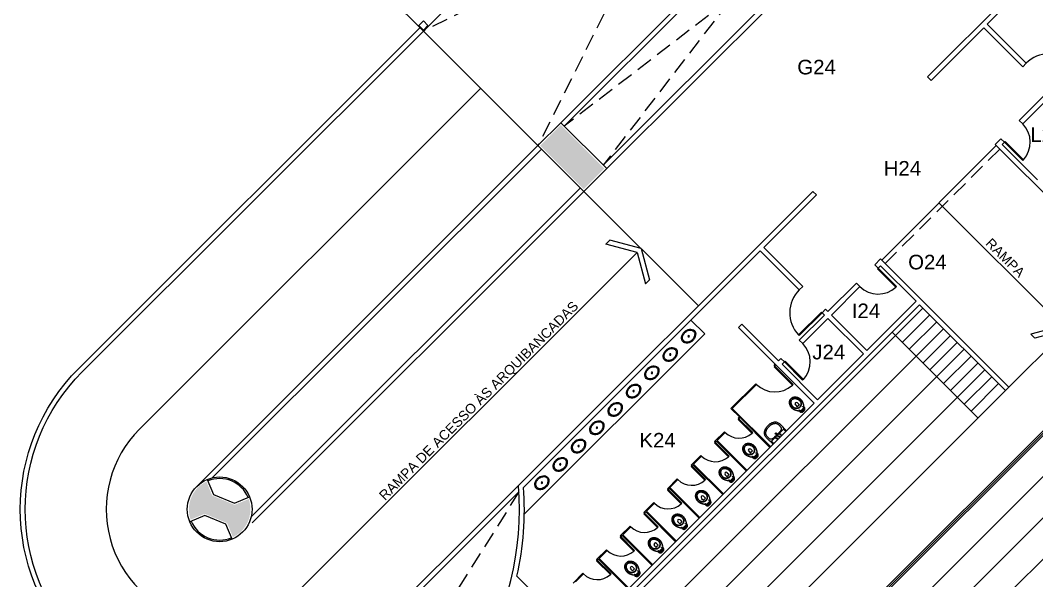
# Model space of a CAD drawing. Extents: x 964 to 1225, y -27 to 210.
# Drawn here: x 1029.83 to 1061.19, y 154.76 to 172.07 of the extents above; entities that cross this region are included whole.
import ezdxf

# ---------------------------------------------------------------- set-up
doc = ezdxf.new("R2010")
doc.units = 0
doc.header["$LTSCALE"] = 2
doc.linetypes.add('HIDDEN', pattern=[0.375, 0.25, -0.125])
for name, color, linetype in [('ARQUIBANCADA-ARY', 2, 'CONTINUOUS'), ('DIVISÓRIAS-ARY', 2, 'CONTINUOUS'), ('ESQUADRIA-ARY', 2, 'CONTINUOUS'), ('HACHURAS-ARY', 9, 'CONTINUOUS'), ('L_DECA', 7, 'CONTINUOUS'), ('MOBILIÁRIO-ARY', 7, 'CONTINUOUS'), ('PAREDE-ALTA-ARY', 1, 'CONTINUOUS'), ('PAREDE-BAIXA-ARY', 2, 'CONTINUOUS'), ('PEÇAS-SANIT-ARY', 7, 'CONTINUOUS'), ('PILAR-RED-ARY', 5, 'CONTINUOUS'), ('PILARES-PRINC-ARY', 5, 'CONTINUOUS'), ('PILARES-SECUND-ARY', 5, 'CONTINUOUS'), ('RAMPA-ARY', 2, 'CONTINUOUS'), ('RAMPA-INT-ARY', 7, 'CONTINUOUS'), ('RAMPA-PROJ-ARY', 7, 'HIDDEN'), ('TEXTO-PB-COR-ARY', 12, 'CONTINUOUS')]:
    doc.layers.add(name, color=color, linetype=linetype)
doc.styles.add('ARIAL', font='arial.ttf', dxfattribs={"height": 0.5})

# ---------------------------------------------------------------- blocks, each defined once
blk = doc.blocks.new('CUB01')
at = {"layer": 'L_DECA'}
blk.add_lwpolyline([(-24.5, -18.7, 0.124977), (-22.8, -25.6, 0.105809), (-17.3, -31.9, 0.086634), (-9.6, -35.9, 0.076682), (0, -37.4, 0.076682), (9.6, -35.9, 0.086634), (17.3, -31.9, 0.105809), (22.8, -25.6, 0.124977), (24.5, -18.7, 0.124977), (22.8, -11.8, 0.105809), (17.3, -5.5, 0.086634), (9.6, -1.5, 0.076682), (0, 0, 0.076682), (-9.6, -1.5, 0.086634), (-17.3, -5.5, 0.105809), (-22.8, -11.8, 0.124977)], format="xyb", close=True, dxfattribs=at)
at = {"layer": 'L_DECA', "color": 1}
blk.add_lwpolyline([(0.1, -2.9, 0.074123), (-8.3, -4.1, 0.084852), (-15, -7.5, 0.106323), (-19.8, -12.9, 0.128843), (-21.3, -18.6, 0.128843), (-19.8, -24.4, 0.106323), (-15, -29.8, 0.084852), (-8.3, -33.1, 0.074123), (0.1, -34.4, 0.074123), (8.6, -33.1, 0.084852), (15.3, -29.8, 0.106323), (20, -24.4, 0.128843), (21.5, -18.6, 0.128843), (20, -12.9, 0.106323), (15.3, -7.5, 0.084852), (8.6, -4.1, 0.074123)], format="xyb", close=True, dxfattribs=at)
for radius in [2.25, 1.06]:
    blk.add_circle((0.1, -18.7), radius, dxfattribs=at)
blk = doc.blocks.new('RAV10')
at = {"layer": 'L_DECA'}
blk.add_lwpolyline([(4.6, -12.9), (8.2, -12.9), (8.2, -12.9), (8.7, -13), (9.2, -13.2), (9.6, -13.5), (9.9, -14), (10.1, -14.3), (10.1, -14.3), (10.1, -14.3), (10.1, -14.3), (10.1, -14.3), (10.1, -14.3), (12.2, -18), (12.2, -18), (12.5, -18.6), (12.8, -19.1), (13.1, -19.6), (13.3, -20.1), (13.3, -20.1), (13.6, -20.6), (13.9, -21.1), (14.2, -21.5), (14.5, -22.1), (14.7, -22.6), (15, -23.1), (15.3, -23.6), (15.5, -24.1), (15.5, -24.1), (15.9, -24.8), (16.3, -25.6), (16.6, -26.3), (16.9, -27), (17.2, -27.8), (17.5, -28.6), (17.8, -29.4), (18, -30.2), (18, -30.2), (18.3, -31.4), (18.6, -32.6), (18.8, -33.9), (19, -35.2), (19.1, -36.4), (19.1, -37.7), (19.1, -39), (19, -40.3), (19, -40.3), (18.8, -41.6), (18.6, -42.9), (18.2, -44.2), (17.9, -45.5), (17.4, -46.8), (16.9, -48), (16.4, -49.3), (15.8, -50.4), (15.8, -50.4), (15.2, -51.4), (14.6, -52.3), (13.9, -53.1), (13.3, -53.9), (12.5, -54.8), (11.7, -55.5), (10.9, -56.3), (10.1, -57), (10.1, -57), (9, -57.8), (7.9, -58.5), (6.6, -59.1), (5.4, -59.6), (4.1, -60), (2.8, -60.3), (1.4, -60.4), (0, -60.5), (0, -60.5), (-1.4, -60.4), (-2.7, -60.3), (-4, -60), (-5.3, -59.6), (-6.6, -59.1), (-7.8, -58.5), (-9, -57.8), (-10.1, -57), (-10.1, -57), (-10.9, -56.3), (-11.7, -55.5), (-12.5, -54.8), (-13.2, -53.9), (-13.9, -53.1), (-14.5, -52.3), (-15.1, -51.4), (-15.7, -50.4), (-15.7, -50.4), (-16.3, -49.3), (-16.9, -48), (-17.4, -46.8), (-17.8, -45.5), (-18.2, -44.2), (-18.5, -42.9), (-18.7, -41.6), (-19, -40.3), (-19, -40.3), (-19, -39), (-19, -37.7), (-19, -36.4), (-18.9, -35.2), (-18.7, -33.9), (-18.5, -32.6), (-18.2, -31.4), (-17.9, -30.2), (-17.9, -30.2), (-17.7, -29.4), (-17.4, -28.6), (-17.1, -27.8), (-16.9, -27), (-16.6, -26.3), (-16.2, -25.6), (-15.8, -24.8), (-15.5, -24.1), (-15.5, -24.1), (-15.2, -23.6), (-15, -23.1), (-14.7, -22.6), (-14.4, -22.1), (-14.2, -21.5), (-13.9, -21.1), (-13.6, -20.6), (-13.3, -20.1), (-13.3, -20.1), (-13.1, -19.6), (-12.8, -19.1), (-12.4, -18.6), (-12.1, -18), (-10.1, -14.3), (-10.1, -14.3), (-10.1, -14.3), (-10.1, -14.3), (-10.1, -14.3), (-10.1, -14.3), (-9.8, -14), (-9.8, -14), (-9.6, -13.5), (-9.1, -13.2), (-8.6, -13), (-8.1, -12.9), (-4.5, -12.9)], dxfattribs=at)
at = {"layer": 'L_DECA', "color": 1}
for points in [[(12.2, -18), (13.3, -20.1), (13.3, -20.1), (13.6, -20.6), (13.8, -21.1), (14.1, -21.5), (14.3, -22.1), (14.5, -22.6), (14.7, -23.1), (15, -23.6), (15.2, -24.1), (15.2, -24.1), (15.5, -24.8), (15.9, -25.6), (16.2, -26.3), (16.6, -27.1), (16.9, -27.8), (17.1, -28.5), (17.4, -29.4), (17.6, -30.2), (17.6, -30.2), (17.9, -31.4), (18.1, -32.6), (18.3, -33.9), (18.5, -35.2), (18.5, -36.4), (18.5, -37.7), (18.5, -39), (18.4, -40.3), (18.4, -40.3), (18.2, -41.6), (17.9, -42.9), (17.6, -44.2), (17.2, -45.5), (16.7, -46.8), (16.2, -48), (15.6, -49.3), (15, -50.4), (15, -50.4), (14.4, -51.2), (13.9, -52), (13.3, -52.8), (12.8, -53.5), (12.2, -54.2), (11.5, -54.9), (10.9, -55.5), (10.1, -56.2), (10.1, -56.2), (9, -57.1), (7.9, -57.8), (6.6, -58.4), (5.4, -58.9), (4.1, -59.3), (2.8, -59.6), (1.4, -59.8), (0, -59.8), (0, -59.8), (-1.4, -59.8), (-2.7, -59.6), (-4.1, -59.3), (-5.3, -58.9), (-6.6, -58.4), (-7.8, -57.8), (-9, -57.1), (-10.1, -56.2), (-10.1, -56.2), (-10.8, -55.5), (-11.5, -54.9), (-12.1, -54.2), (-12.7, -53.5), (-13.3, -52.8), (-13.9, -52), (-14.4, -51.2), (-14.9, -50.4), (-14.9, -50.4), (-15.5, -49.3), (-16.1, -48), (-16.6, -46.8), (-17.1, -45.5), (-17.5, -44.2), (-17.9, -42.9), (-18.1, -41.6), (-18.3, -40.3), (-18.3, -40.3), (-18.4, -39.1), (-18.5, -37.7), (-18.5, -36.4), (-18.4, -35.2), (-18.2, -33.9), (-18, -32.6), (-17.8, -31.4), (-17.5, -30.2), (-17.5, -30.2), (-17.3, -29.4), (-17, -28.6), (-16.8, -27.8), (-16.5, -27.1), (-16.2, -26.3), (-15.8, -25.6), (-15.5, -24.8), (-15.2, -24.1), (-15.2, -24.1), (-15, -23.6), (-14.7, -23.1), (-14.5, -22.6), (-14.2, -22.1), (-14, -21.5), (-13.7, -21.1), (-13.5, -20.6), (-13.2, -20.1), (-12.1, -18)], [(-12.9, -30.2), (-12.9, -30.2), (-12.4, -29.3), (-11.9, -28.4), (-11.2, -27.7), (-10.6, -26.9), (-9.9, -26.2), (-9.2, -25.6), (-8.4, -25), (-7.5, -24.4), (-6.7, -23.9), (-5.8, -23.5), (-4.9, -23.1), (-3.9, -22.8), (-3, -22.6), (-2, -22.4), (-1, -22.3), (0, -22.2), (0, -22.2), (1, -22.3), (2, -22.4), (3, -22.6), (4, -22.8), (5, -23.1), (5.8, -23.5), (6.8, -23.9), (7.6, -24.4), (8.5, -25), (9.3, -25.6), (10, -26.2), (10.6, -26.9), (11.3, -27.7), (12, -28.4), (12.5, -29.3), (13, -30.2), (13, -30.2), (13.6, -31.3), (14, -32.6), (14.3, -33.8), (14.6, -35.1), (14.7, -36.4), (14.7, -37.7), (14.7, -39), (14.4, -40.3), (14.4, -40.3), (14.2, -41.6), (13.8, -42.9), (13.4, -44.2), (12.9, -45.5), (12.4, -46.8), (11.7, -48), (11.1, -49.3), (10.4, -50.4), (10.4, -50.4), (9.4, -51.7), (8.4, -52.8), (7.2, -53.8), (5.9, -54.6), (4.5, -55.2), (3.1, -55.8), (1.5, -56.1), (0, -56.2), (0, -56.2), (-1.5, -56.1), (-3.1, -55.8), (-4.4, -55.2), (-5.8, -54.6), (-7.1, -53.8), (-8.3, -52.8), (-9.3, -51.7), (-10.3, -50.4), (-10.3, -50.4), (-11, -49.3), (-11.7, -48), (-12.3, -46.8), (-12.8, -45.5), (-13.3, -44.2), (-13.7, -42.9), (-14.1, -41.6), (-14.4, -40.3), (-14.4, -40.3), (-14.6, -39), (-14.7, -37.7), (-14.6, -36.4), (-14.5, -35.1), (-14.2, -33.8), (-13.9, -32.6), (-13.5, -31.3), (-12.9, -30.2)], [(-12, -30.2), (-12, -30.2), (-11.5, -29.4), (-11, -28.6), (-10.4, -27.9), (-9.8, -27.2), (-9.1, -26.7), (-8.5, -26.1), (-7.7, -25.5), (-6.9, -25), (-6.1, -24.6), (-5.3, -24.2), (-4.5, -23.9), (-3.6, -23.6), (-2.8, -23.4), (-1.8, -23.2), (-0.9, -23.2), (0, -23.1), (0, -23.1), (0.9, -23.2), (1.9, -23.2), (2.8, -23.4), (3.6, -23.6), (4.5, -23.9), (5.4, -24.2), (6.2, -24.6), (7, -25), (7.7, -25.5), (8.5, -26.1), (9.2, -26.7), (9.8, -27.2), (10.4, -27.9), (11, -28.6), (11.5, -29.4), (12, -30.2), (12, -30.2), (12.7, -31.3), (13.2, -32.6), (13.6, -33.8), (13.9, -35), (14.1, -36.4), (14.1, -37.7), (14.1, -39), (13.9, -40.3), (13.9, -40.3), (13.6, -41.7), (13.2, -43), (12.8, -44.3), (12.3, -45.5), (11.7, -46.9), (11.1, -48.1), (10.4, -49.3), (9.6, -50.4), (9.6, -50.4), (8.8, -51.6), (7.8, -52.6), (6.7, -53.5), (5.5, -54.2), (4.2, -54.8), (2.8, -55.3), (1.5, -55.5), (0, -55.7), (0, -55.7), (-1.5, -55.5), (-2.8, -55.3), (-4.2, -54.8), (-5.4, -54.2), (-6.6, -53.5), (-7.7, -52.6), (-8.7, -51.6), (-9.6, -50.4), (-9.6, -50.4), (-10.3, -49.3), (-11, -48.1), (-11.7, -46.9), (-12.2, -45.5), (-12.7, -44.3), (-13.1, -43), (-13.5, -41.7), (-13.8, -40.3), (-13.8, -40.3), (-14, -39), (-14.1, -37.7), (-14, -36.4), (-13.9, -35), (-13.6, -33.8), (-13.2, -32.6), (-12.7, -31.3), (-12, -30.2)], [(-7.7, -9.4), (-8.1, -10.1), (-8.5, -10.8), (-8.6, -11.4), (-8.8, -12.2), (-8.8, -13.1)], [(-5.1, -12.9), (-5.1, -9.7), (-5.1, -7.8), (-5.1, -7.8), (-5.2, -7.6), (-5.3, -7.5), (-5.5, -7.4), (-5.9, -7.6), (-5.9, -7.6), (-6.4, -8), (-7.1, -8.6), (-7.7, -9.4)], [(5.1, -9.3), (5, -8.9), (4.6, -8.3), (3.9, -7.8), (3.1, -7.7), (0, -7.7), (-3.1, -7.7), (-3.1, -7.7), (-3.9, -7.8), (-4.5, -8.3), (-5, -8.9), (-5.1, -9.7)], [(4.6, -12.9), (4.6, -12.9), (4.2, -12.9), (3.9, -12.6), (3.6, -12.4), (3.6, -12), (3.6, -10.7), (3.6, -10.7), (3.6, -10.5), (3.6, -10.4), (3.7, -10.2), (3.9, -10.1), (3.9, -10.1), (3.9, -9.9), (3.9, -9.7), (3.8, -9.5), (3.6, -9.4), (0, -9.4), (-3.5, -9.4), (-3.5, -9.4), (-3.7, -9.5), (-3.9, -9.7), (-3.9, -9.9), (-3.8, -10.1), (-3.8, -10.1), (-3.6, -10.2), (-3.6, -10.4), (-3.5, -10.5), (-3.5, -10.7), (-3.5, -12), (-3.5, -12), (-3.6, -12.4), (-3.8, -12.6), (-4.1, -12.9), (-4.5, -12.9)], [(-4.5, -37), (-4.5, -29), (0, -29)], [(3.7, -10.3), (0, -10.3), (-3.6, -10.3)], [(4.6, -37), (4.6, -29), (0, -29)], [(5.1, -12.9), (5.1, -9.7), (5.1, -7.8), (5.1, -7.8), (5.2, -7.6), (5.3, -7.5), (5.5, -7.4), (5.9, -7.6), (5.9, -7.6), (6.4, -8), (7.1, -8.6), (7.7, -9.4)], [(7.7, -9.4), (8.1, -10.1), (8.5, -10.8), (8.6, -11.4), (8.8, -12.2), (8.8, -13.1)]]:
    blk.add_lwpolyline(points, dxfattribs=at)
at = {"layer": 'L_DECA', "color": 7}
for points in [[(10.1, -14.3), (10.1, -14.3), (10.1, -14.3), (10.1, -14.3), (10.1, -14.3), (10.1, -14.3), (9.6, -11.3), (9.6, -11.3), (9.3, -10.2), (8.9, -9.3), (8.3, -8.5), (7.7, -7.7), (6.9, -7), (6.1, -6.5), (5.1, -6.2), (4.1, -5.9), (4.1, -5.9), (3.6, -5.8), (3.1, -5.7), (2.6, -5.6), (2, -5.6), (1.5, -5.6), (1, -5.5), (0.5, -5.5), (0, -5.5), (0, -5.5), (-0.5, -5.5), (-1, -5.5), (-1.5, -5.6), (-2, -5.6), (-2.5, -5.6), (-3, -5.7), (-3.5, -5.8), (-4, -5.9), (-4, -5.9), (-5, -6.2), (-6, -6.5), (-6.9, -7), (-7.6, -7.7), (-8.2, -8.5), (-8.8, -9.3), (-9.3, -10.2), (-9.6, -11.3), (-10, -14.3), (-10, -14.3), (-10, -14.3), (-10, -14.3), (-10, -14.3), (-10.1, -14.3)], [(-4.5, -12.9), (0, -12.9)], [(4.6, -12.9), (0, -12.9)]]:
    blk.add_lwpolyline(points, dxfattribs=at)
at = {"layer": 'L_DECA', "color": 1}
for centre in [(-7.6, -17), (7.6, -17)]:
    blk.add_circle(centre, 0.672, dxfattribs=at)
blk.add_arc((0, -37), 4.56, 180, 0, dxfattribs=at)
blk = doc.blocks.new('DUO04')
at = {"layer": 'L_DECA'}
blk.add_line((-27.8, 0), (27.8, 0), dxfattribs=at)
at = {"layer": 'L_DECA', "color": 1}
for p, q in [((-26.5, -9.9), (-26.5, 0)), ((26.5, -9.9), (26.5, 0)), ((-26.5, -9.9), (0, -9.9)), ((26.5, -9.9), (0, -9.9))]:
    blk.add_line(p, q, dxfattribs=at)
at = {"layer": 'L_DECA', "color": 7}
for points in [[(-27.8, 0), (-27.8, 0), (-28.5, -0.1), (-29.1, -0.3), (-29.4, -0.8), (-29.5, -1.4), (-29.5, -23.9)], [(27.8, 0), (27.8, 0), (28.5, -0.1), (29.1, -0.3), (29.4, -0.8), (29.5, -1.4), (29.5, -23.9)], [(-29.5, -23.9), (-29.5, -29.7), (-29.5, -29.7), (-29.4, -32.1), (-28.9, -34.4), (-28.2, -36.5), (-27.2, -38.6), (-26.1, -40.5), (-24.7, -42.2), (-23.1, -43.8), (-21.3, -45.2), (-21.3, -45.2), (-20.2, -45.9), (-19.1, -46.6), (-18, -47.2), (-16.9, -47.9), (-15.7, -48.4), (-14.5, -49), (-13.3, -49.4), (-12.1, -49.9), (-10.8, -50.3), (-9.5, -50.5), (-8.2, -50.9), (-6.7, -51.1), (-4.8, -51.4), (-2.9, -51.5), (-1.4, -51.5), (0, -51.5)], [(29.5, -23.9), (29.5, -29.7), (29.5, -29.7), (29.4, -32.1), (28.9, -34.4), (28.2, -36.5), (27.2, -38.6), (26.1, -40.5), (24.7, -42.2), (23.1, -43.8), (21.3, -45.2), (21.3, -45.2), (20.2, -45.9), (19.1, -46.6), (18, -47.2), (16.9, -47.9), (15.7, -48.4), (14.5, -49), (13.3, -49.4), (12.1, -49.9), (10.8, -50.3), (9.5, -50.5), (8.2, -50.9), (6.7, -51.1), (4.8, -51.4), (2.9, -51.5), (1.4, -51.5), (0, -51.5)]]:
    blk.add_lwpolyline(points, dxfattribs=at)
at = {"layer": 'L_DECA', "color": 1}
for points in [[(-26.5, -9.9), (-26.9, -10), (-27.5, -10.1), (-28, -10.6), (-28.4, -11.2), (-28.7, -11.9), (-29, -12.7), (-29.2, -13.7), (-29.4, -15), (-29.5, -16.8)], [(0, -12.4), (0, -12.4), (-0.8, -12.4), (-1.4, -12.4), (-1.1, -12.4), (-1.8, -12.4), (-2.5, -12.4), (-3.3, -12.4), (-3.9, -12.4), (-4.7, -12.4), (-7.9, -12.4), (-8.6, -12.4), (-9.3, -12.4), (-10, -12.4), (-10.7, -12.4), (-11.4, -12.4), (-12, -12.4), (-12.7, -12.4), (-12.7, -12.4), (-13.7, -12.4), (-14.7, -12.5), (-15.8, -12.6), (-16.8, -12.8), (-17.8, -13), (-18.8, -13.2), (-19.8, -13.5), (-20.8, -13.7), (-20.8, -13.7), (-21.7, -14.1), (-22.6, -14.7), (-23.3, -15.4), (-23.9, -16.1), (-24.5, -17), (-24.8, -18), (-25.1, -19), (-25.2, -20), (-25.2, -20), (-25.2, -21.8), (-25.2, -23.1), (-25.2, -23.9)], [(-25.2, -23.9), (-25.2, -27.3), (-25.2, -29.6), (-25.2, -29.6), (-25, -31.4), (-24.8, -33.1), (-24.2, -34.8), (-23.5, -36.3), (-22.6, -37.8), (-21.6, -39.1), (-20.4, -40.4), (-19.1, -41.4), (-19.1, -41.4), (-18.1, -42.1), (-17.1, -42.7), (-16.2, -43.3), (-15.2, -43.9), (-14.1, -44.4), (-13, -44.8), (-11.9, -45.3), (-10.8, -45.7), (-9.7, -46.1), (-8.6, -46.4), (-6.7, -46.8), (-5.2, -47), (-3.3, -47.2), (-2.1, -47.2), (-1, -47.2), (0, -47.2)], [(0, -12.4), (0, -12.4), (0.8, -12.4), (1.4, -12.4), (1.1, -12.4), (1.8, -12.4), (2.5, -12.4), (3.3, -12.4), (3.9, -12.4), (4.7, -12.4), (7.9, -12.4), (8.6, -12.4), (9.3, -12.4), (10, -12.4), (10.7, -12.4), (11.4, -12.4), (12, -12.4), (12.7, -12.4), (12.7, -12.4), (13.7, -12.4), (14.7, -12.5), (15.8, -12.6), (16.8, -12.8), (17.8, -13), (18.8, -13.2), (19.8, -13.5), (20.8, -13.7), (20.8, -13.7), (21.7, -14.1), (22.6, -14.7), (23.3, -15.4), (23.9, -16.1), (24.5, -17), (24.8, -18), (25.1, -19), (25.2, -20), (25.2, -20), (25.2, -21.8), (25.2, -23.1), (25.2, -23.9)], [(25.2, -23.9), (25.2, -27.3), (25.2, -29.6), (25.2, -29.6), (25, -31.4), (24.8, -33.1), (24.2, -34.8), (23.5, -36.3), (22.6, -37.8), (21.6, -39.1), (20.4, -40.4), (19.1, -41.4), (19.1, -41.4), (18.1, -42.1), (17.1, -42.7), (16.2, -43.3), (15.2, -43.9), (14.1, -44.4), (13, -44.8), (11.9, -45.3), (10.8, -45.7), (9.7, -46.1), (8.6, -46.4), (6.7, -46.8), (5.2, -47), (3.3, -47.2), (2.1, -47.2), (1, -47.2), (0, -47.2)], [(26.5, -9.9), (26.9, -10), (27.5, -10.1), (28, -10.6), (28.4, -11.2), (28.7, -11.9), (29, -12.7), (29.2, -13.7), (29.4, -15), (29.5, -16.8)]]:
    blk.add_lwpolyline(points, dxfattribs=at)
for centre, radius in [((-8.5, -4.9), 1.75), ((0, -17), 2.25), ((0, -4.9), 1.75), ((0, -17), 0.981), ((8.5, -4.9), 1.75)]:
    blk.add_circle(centre, radius, dxfattribs=at)

msp = doc.modelspace()

# ---------------------------------------------------------------- hatches: boundary and pattern name
at = {"layer": 'HACHURAS-ARY', "ltscale": 0.5}
for points in [[(1046.507, 168.834), (1045.87, 168.198), (1047.214, 166.854), (1047.85, 167.491)], [(1035.75, 157.388), (1035.571, 157.822, 0.289028), (1035.03, 156.964, 0.085216), (1035.084, 156.647), (1035.518, 156.827), (1036.21, 156.541), (1036.389, 156.107, 0.289028), (1036.93, 156.964, 0.085216), (1036.876, 157.281), (1036.442, 157.101)]]:
    msp.add_hatch(color=256, dxfattribs=at).paths.add_polyline_path(points)

# ---------------------------------------------------------------- linework, layer by layer
at = {"layer": 'ARQUIBANCADA-ARY'}
for p, q in [((1053.092, 150.958), (1073.646, 171.512)), ((1047.692, 153.195), (1057.677, 163.18)), ((1057.04, 162.119), (1057.889, 162.968)), ((1057.253, 161.907), (1058.101, 162.755)), ((1048.592, 152.822), (1058.313, 162.543)), ((1056.724, 162.435), (1059.374, 159.786)), ((1057.677, 161.483), (1058.525, 162.331)), ((1057.889, 161.27), (1058.738, 162.119)), ((1049.492, 152.45), (1058.95, 161.907)), ((1058.313, 160.846), (1059.162, 161.695)), ((1058.525, 160.634), (1059.374, 161.483)), ((1050.392, 152.077), (1059.586, 161.27)), ((1058.95, 160.21), (1059.798, 161.058)), ((1051.292, 151.704), (1060.222, 160.634)), ((1059.162, 159.998), (1060.01, 160.846)), ((1053.992, 150.586), (1062.132, 158.725)), ((1054.892, 150.213), (1062.768, 158.089)), ((1055.792, 149.84), (1063.404, 157.452))]:
    msp.add_line(p, q, dxfattribs=at)
at = {"layer": 'ARQUIBANCADA-ARY', "linetype": 'HIDDEN'}
msp.add_line((1056.51, 164.559), (1060.046, 168.094), dxfattribs=at)
at = {"layer": 'DIVISÓRIAS-ARY'}
for p, q in [((1060.189, 168.304), (1060.211, 168.325)), ((1060.755, 167.739), (1060.189, 168.304)), ((1060.776, 167.76), (1060.211, 168.325)), ((1060.776, 167.76), (1060.755, 167.739)), ((1056.3, 164.415), (1056.279, 164.394)), ((1056.844, 163.828), (1056.279, 164.394)), ((1056.865, 163.85), (1056.3, 164.415)), ((1056.844, 163.828), (1056.865, 163.85)), ((1053.84, 162.351), (1054.547, 163.057)), ((1054.568, 163.036), (1054.547, 163.057)), ((1053.861, 162.329), (1054.568, 163.036)), ((1053.84, 162.351), (1053.861, 162.329)), ((1053.401, 161.516), (1053.422, 161.537)), ((1053.966, 160.951), (1053.401, 161.516)), ((1053.988, 160.972), (1053.422, 161.537)), ((1053.083, 161.41), (1053.118, 161.445)), ((1053.669, 160.823), (1053.083, 161.41)), ((1053.104, 161.389), (1053.083, 161.367)), ((1053.648, 160.802), (1053.083, 161.367)), ((1053.104, 161.389), (1053.139, 161.424)), ((1053.987, 160.972), (1053.966, 160.951)), ((1051.753, 160.08), (1052.517, 160.844)), ((1051.796, 160.08), (1052.538, 160.823)), ((1052.538, 160.823), (1052.517, 160.844)), ((1053.648, 160.802), (1053.669, 160.823)), ((1052.015, 159.819), (1051.753, 160.08)), ((1052.977, 158.9), (1051.796, 160.08)), ((1052.015, 159.819), (1051.98, 159.783)), ((1052.015, 159.819), (1051.98, 159.783)), ((1052.425, 159.338), (1051.98, 159.783)), ((1052.001, 159.762), (1051.98, 159.741)), ((1052.403, 159.317), (1051.98, 159.741)), ((1052.036, 159.798), (1052.001, 159.762)), ((1052.036, 159.798), (1052.001, 159.762)), ((1052.956, 158.878), (1052.036, 159.798)), ((1051.555, 159.359), (1051.251, 159.055)), ((1051.577, 159.338), (1051.329, 159.09)), ((1051.577, 159.338), (1051.555, 159.359)), ((1052.403, 159.317), (1052.425, 159.338)), ((1051.696, 158.61), (1051.251, 159.055)), ((1051.273, 159.034), (1051.251, 159.013)), ((1051.675, 158.589), (1051.251, 159.013)), ((1051.308, 159.069), (1051.273, 159.034)), ((1052.227, 158.15), (1051.308, 159.069)), ((1052.248, 158.171), (1051.329, 159.09)), ((1050.827, 158.631), (1050.523, 158.327)), ((1050.848, 158.61), (1050.601, 158.362)), ((1051.52, 157.443), (1050.601, 158.362)), ((1050.848, 158.61), (1050.827, 158.631)), ((1051.675, 158.589), (1051.696, 158.61)), ((1050.58, 158.341), (1050.523, 158.284)), ((1050.968, 157.882), (1050.523, 158.327)), ((1050.544, 158.306), (1050.523, 158.284)), ((1050.947, 157.861), (1050.523, 158.284)), ((1050.58, 158.341), (1050.544, 158.306)), ((1051.499, 157.422), (1050.58, 158.341)), ((1050.099, 157.903), (1049.795, 157.598)), ((1050.12, 157.881), (1049.873, 157.634)), ((1050.12, 157.881), (1050.099, 157.903)), ((1050.947, 157.861), (1050.968, 157.882)), ((1049.851, 157.613), (1049.795, 157.556)), ((1050.24, 157.153), (1049.795, 157.598)), ((1049.816, 157.577), (1049.795, 157.556)), ((1050.219, 157.132), (1049.795, 157.556)), ((1049.851, 157.613), (1049.816, 157.577)), ((1050.771, 156.693), (1049.851, 157.613)), ((1050.792, 156.715), (1049.873, 157.634)), ((1050.792, 156.715), (1049.873, 157.634)), ((1049.371, 157.174), (1049.066, 156.87)), ((1049.392, 157.153), (1049.144, 156.905)), ((1049.392, 157.153), (1049.371, 157.174)), ((1050.219, 157.132), (1050.24, 157.153)), ((1049.123, 156.884), (1049.066, 156.828)), ((1049.511, 156.425), (1049.066, 156.87)), ((1049.088, 156.849), (1049.066, 156.828)), ((1049.49, 156.404), (1049.066, 156.828)), ((1049.123, 156.884), (1049.088, 156.849)), ((1050.042, 155.965), (1049.123, 156.884)), ((1050.063, 155.986), (1049.144, 156.905)), ((1048.642, 156.446), (1048.338, 156.142)), ((1048.395, 156.156), (1048.338, 156.099)), ((1048.395, 156.156), (1048.359, 156.121)), ((1049.314, 155.237), (1048.395, 156.156)), ((1048.663, 156.425), (1048.416, 156.177)), ((1049.335, 155.258), (1048.416, 156.177)), ((1048.663, 156.425), (1048.642, 156.446)), ((1049.49, 156.404), (1049.511, 156.425)), ((1048.783, 155.697), (1048.338, 156.142)), ((1048.359, 156.121), (1048.338, 156.099)), ((1048.762, 155.676), (1048.338, 156.099)), ((1047.914, 155.718), (1047.61, 155.413)), ((1047.935, 155.696), (1047.688, 155.449)), ((1047.935, 155.696), (1047.914, 155.718)), ((1048.762, 155.676), (1048.783, 155.697)), ((1047.666, 155.428), (1047.61, 155.371)), ((1048.055, 154.969), (1047.61, 155.413)), ((1047.631, 155.392), (1047.61, 155.371)), ((1048.034, 154.947), (1047.61, 155.371)), ((1047.666, 155.428), (1047.631, 155.392)), ((1048.586, 154.508), (1047.666, 155.428)), ((1048.607, 154.53), (1047.688, 155.449)), ((1047.186, 154.989), (1046.882, 154.685)), ((1047.207, 154.968), (1046.959, 154.721)), ((1047.207, 154.968), (1047.186, 154.989)), ((1048.034, 154.947), (1048.055, 154.969))]:
    msp.add_line(p, q, dxfattribs=at)
at = {"layer": 'ESQUADRIA-ARY'}
for p, q in [((1053.092, 151.1), (1073.504, 171.512)), ((1053.128, 151.064), (1073.54, 171.476))]:
    msp.add_line(p, q, dxfattribs=at)
at = {"layer": 'ESQUADRIA-ARY', "color": 7, "ltscale": 0.5}
for centre, radius, end in [((1053.104, 161.389), 0.8, 312.8509), ((1052.001, 159.762), 0.6, 312.134), ((1051.273, 159.034), 0.6, 312.134), ((1050.544, 158.306), 0.6, 312.134), ((1049.816, 157.577), 0.6, 312.134), ((1049.088, 156.849), 0.6, 312.134), ((1048.359, 156.121), 0.6, 312.134), ((1047.631, 155.392), 0.6, 312.134)]:
    msp.add_arc(centre, radius, 225, end, dxfattribs=at)
at = {"layer": 'MOBILIÁRIO-ARY'}
for q in [(1050.519, 162.805), (1045.379, 156.817)]:
    msp.add_line((1050.943, 162.381), q, dxfattribs=at)
at = {"layer": 'PAREDE-ALTA-ARY'}
for p, q in [((1042.264, 171.734), (1037.845, 176.153)), ((1042.264, 171.734), (1044.845, 174.314)), ((1057.82, 170.319), (1060.967, 173.466)), ((1059.659, 171.946), (1061.179, 173.466)), ((1057.927, 170.213), (1059.553, 171.84)), ((1060.755, 170.637), (1059.553, 171.84)), ((1060.861, 170.744), (1059.659, 171.946)), ((1060.755, 170.637), (1060.861, 170.744)), ((1057.927, 170.213), (1057.82, 170.319)), ((1061.533, 169.86), (1060.649, 168.976)), ((1061.639, 169.754), (1060.755, 168.87)), ((1060.649, 168.976), (1060.755, 168.87)), ((1059.907, 168.233), (1060.083, 168.41)), ((1060.083, 168.41), (1060.189, 168.304)), ((1059.907, 168.233), (1063.864, 164.276)), ((1060.119, 168.233), (1060.189, 168.304)), ((1060.119, 168.233), (1061.215, 167.137)), ((1045.201, 157.7), (1054.285, 166.784)), ((1054.391, 166.678), (1052.765, 165.051)), ((1054.391, 166.678), (1054.285, 166.784)), ((1052.659, 164.945), (1045.356, 157.642)), ((1053.861, 163.743), (1052.659, 164.945)), ((1053.967, 163.849), (1052.765, 165.051)), ((1056.194, 164.521), (1056.371, 164.698)), ((1056.371, 164.698), (1060.329, 160.74)), ((1056.194, 164.521), (1056.3, 164.415)), ((1056.3, 164.415), (1056.371, 164.486)), ((1056.371, 164.486), (1057.467, 163.39)), ((1053.967, 163.849), (1053.861, 163.743)), ((1054.745, 163.071), (1055.628, 163.955)), ((1054.851, 162.965), (1055.734, 163.849)), ((1055.628, 163.955), (1055.734, 163.849)), ((1057.467, 163.39), (1055.947, 161.869)), ((1057.573, 163.284), (1046.872, 152.583)), ((1054.674, 163.142), (1054.568, 163.036)), ((1054.745, 163.071), (1054.674, 163.142)), ((1057.573, 163.284), (1060.222, 160.634)), ((1053.861, 162.188), (1054.638, 162.965)), ((1053.967, 162.082), (1054.745, 162.859)), ((1054.638, 162.965), (1054.568, 163.036)), ((1055.841, 161.763), (1054.745, 162.859)), ((1055.947, 161.869), (1054.851, 162.965)), ((1052.093, 162.683), (1051.987, 162.576)), ((1054.32, 160.243), (1051.987, 162.576)), ((1053.224, 161.551), (1052.093, 162.683)), ((1053.967, 162.082), (1053.861, 162.188)), ((1053.224, 161.551), (1053.295, 161.622)), ((1053.401, 161.516), (1053.295, 161.622)), ((1053.33, 161.445), (1053.401, 161.516)), ((1055.841, 161.763), (1054.426, 160.349)), ((1054.426, 160.349), (1053.33, 161.445)), ((1060.222, 160.634), (1060.329, 160.74)), ((1054.32, 160.243), (1047.063, 152.986)), ((1054.32, 160.243), (1047.063, 152.986)), ((1047.063, 152.986), (1045.15, 154.899))]:
    msp.add_line(p, q, dxfattribs=at)
for radius, start, end in [(9.25, 292.2333, 4.5602), (9.4, 347.3059, 4.1368)]:
    msp.add_arc((1035.98, 156.964), radius, start, end, dxfattribs=at)
at = {"layer": 'PAREDE-BAIXA-ARY'}
for p, q in [((1046.507, 168.905), (1055.699, 178.097)), ((1046.613, 168.799), (1055.805, 177.991)), ((1047.815, 167.597), (1057.007, 176.789)), ((1047.921, 167.491), (1057.113, 176.683)), ((1042.264, 171.734), (1045.8, 168.198)), ((1047.108, 166.89), (1036.954, 156.736)), ((1036.98, 156.55), (1047.214, 166.784))]:
    msp.add_line(p, q, dxfattribs=at)
at = {"layer": 'PEÇAS-SANIT-ARY', "ltscale": 0.5}
for centre, radius, start, end in [((1061.568, 170.036), 1, 46.7191, 135), ((1060.189, 168.304), 0.8, 317.1491, 45), ((1054.568, 163.036), 1, 135, 223.2809), ((1056.3, 164.415), 0.8, 225, 312.8509), ((1053.401, 161.516), 0.8, 317.1491, 45)]:
    msp.add_arc(centre, radius, start, end, dxfattribs=at)
at = {"layer": 'PILAR-RED-ARY'}
for points in [[(1035.597, 157.888), (1035.789, 157.426), (1036.442, 157.156), (1036.904, 157.347)], [(1036.363, 156.04), (1036.171, 156.502), (1035.518, 156.773), (1035.056, 156.582)]]:
    msp.add_lwpolyline(points, dxfattribs=at)
msp.add_lwpolyline([(1035.102, 156.601, 0.414214), (1036.344, 156.086, 0.414214)], format="xyb", dxfattribs=at)
msp.add_circle((1035.98, 156.964), 1, dxfattribs=at)
msp.add_arc((1035.98, 156.964), 0.95, 22.5, 112.5, dxfattribs=at)
at = {"layer": 'PILARES-PRINC-ARY'}
msp.add_lwpolyline([(1046.507, 168.905), (1045.8, 168.198), (1047.214, 166.784), (1047.921, 167.491)], close=True, dxfattribs=at)
at = {"layer": 'PILARES-SECUND-ARY'}
msp.add_lwpolyline([(1042.406, 171.91), (1042.264, 171.769), (1042.123, 171.91), (1042.264, 172.052)], close=True, dxfattribs=at)
at = {"layer": 'RAMPA-ARY'}
msp.add_line((1047.214, 166.784), (1050.749, 163.248), dxfattribs=at)
for points in [[(1045.214, 157.501), (1040.329, 152.615, -1), (1031.631, 161.313), (1042.158, 171.84)], [(1045.201, 157.7), (1040.223, 152.722, -1), (1031.737, 161.207), (1042.264, 171.734)]]:
    msp.add_lwpolyline(points, format="xyb", dxfattribs=at)
for points in [[(1035.273, 157.671), (1045.8, 168.198)], [(1045.906, 168.092), (1035.751, 157.938)]]:
    msp.add_lwpolyline(points, dxfattribs=at)
at = {"layer": 'RAMPA-INT-ARY'}
for p, q in [((1056.404, 164.665), (1059.94, 168.2)), ((1058.172, 166.432), (1061.974, 162.63)), ((1048.016, 165.275), (1047.893, 165.152)), ((1048.982, 165.016), (1048.016, 165.275)), ((1048.859, 164.894), (1047.893, 165.152)), ((1048.982, 165.016), (1049.24, 164.05)), ((1048.859, 164.894), (1049.118, 163.928)), ((1049.24, 164.05), (1049.118, 163.928)), ((1063.864, 164.276), (1060.329, 160.74)), ((1061.974, 162.63), (1061.008, 162.372)), ((1062.096, 162.508), (1061.13, 162.249)), ((1061.13, 162.249), (1061.008, 162.372))]:
    msp.add_line(p, q, dxfattribs=at)
msp.add_lwpolyline([(1044.032, 169.966), (1033.505, 159.439, 1), (1038.455, 154.489), (1048.859, 164.894)], format="xyb", dxfattribs=at)
at = {"layer": 'RAMPA-PROJ-ARY'}
for p, q in [((1052.871, 182.34), (1045.8, 168.198)), ((1056.406, 178.805), (1042.264, 171.734)), ((1055.805, 177.991), (1047.815, 167.597)), ((1057.007, 176.789), (1046.613, 168.799)), ((1045.214, 157.501), (1039.48, 148.402))]:
    msp.add_line(p, q, dxfattribs=at)

# ---------------------------------------------------------------- block references
at = {"layer": 'PEÇAS-SANIT-ARY', "xscale": -0.01, "yscale": 0.01, "zscale": 0.01, "rotation": 44.99999999999999}
for p in [(1050.316, 162.445), (1049.75, 161.879), (1049.184, 161.313), (1048.619, 160.748), (1048.053, 160.182), (1047.487, 159.616), (1046.922, 159.05), (1046.356, 158.485), (1045.79, 157.919)]:
    msp.add_blockref('CUB01', p, dxfattribs=at)
at = {"layer": 'PEÇAS-SANIT-ARY', "ltscale": 0.5, "xscale": 0.01, "yscale": 0.01, "zscale": 0.01, "rotation": 225}
for name, p in [('RAV10', (1054.037, 159.96)), ('DUO04', (1053.26, 159.182)), ('RAV10', (1052.597, 158.53)), ('RAV10', (1051.869, 157.802)), ('RAV10', (1051.14, 157.074)), ('RAV10', (1050.412, 156.345)), ('RAV10', (1049.684, 155.617)), ('RAV10', (1048.955, 154.889))]:
    msp.add_blockref(name, p, dxfattribs=at)

# ---------------------------------------------------------------- texts
at = {"layer": 'TEXTO-PB-COR-ARY', "style": 'ARIAL'}
for s, p in [('G24', (1053.801, 170.399)), ('L24', (1060.989, 168.314)), ('H24', (1056.467, 167.272)), ('O24', (1057.221, 164.376)), ('I24', (1055.482, 162.87)), ('J24', (1054.264, 161.596)), ('K24', (1048.931, 158.874))]:
    msp.add_text(s, height=0.45, dxfattribs=at).set_placement(p)
for s, rotation, p in [('RAMPA', 315, (1059.584, 165.157)), ('RAMPA DE ACESSO ÀS ARQUIBANCADAS', 45, (1041.079, 157.219))]:
    msp.add_text(s, height=0.3, rotation=rotation, dxfattribs=at).set_placement(p)

doc.saveas('drawing.dxf')
